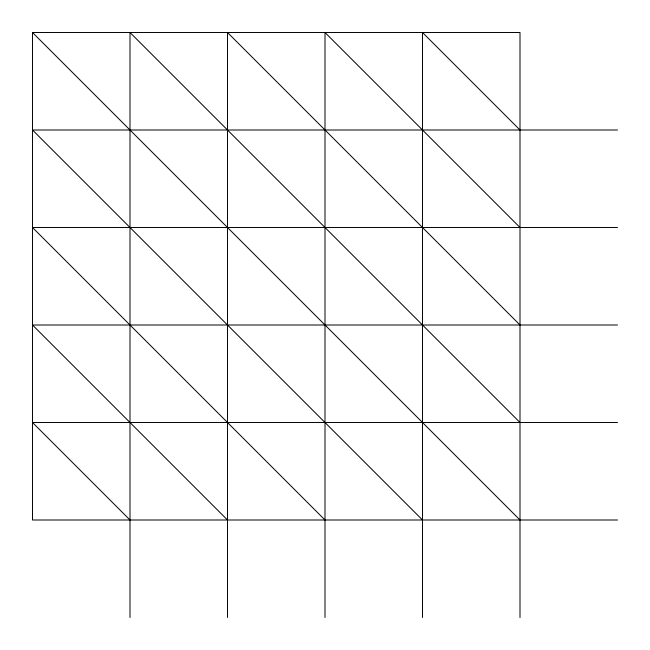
<?xml version="1.0" encoding="UTF-8"?>
<svg xmlns="http://www.w3.org/2000/svg" width="650" height="650" viewBox="0 0 650 650"><rect width="100%" height="100%" fill="white"/><g stroke="black" fill="none" stroke-linecap="round" stroke-linejoin="round"><path stroke-width="0.97" d="M617.5 520L32.5 520L32.5 32.5L520 32.5L520 617.5M617.5 130L32.5 130L422.5 520M617.5 227.5L32.5 227.5L325 520M617.5 325L32.5 325L227.5 520M617.5 422.5L32.5 422.5L130 520M520 130L422.5 32.5L422.5 617.5M520 227.5L325 32.5L325 617.5M520 325L227.5 32.5L227.5 617.5M520 422.5L130 32.5L130 617.5M32.5 32.5L520 520"/></g></svg>
